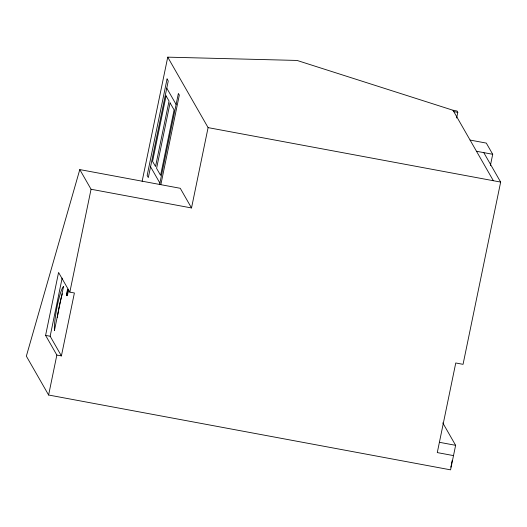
<?xml version="1.0" encoding="UTF-8"?>
<svg xmlns="http://www.w3.org/2000/svg" width="527" height="527" viewBox="0 0 527 527"><rect width="100%" height="100%" fill="white"/><g stroke="black" fill="none" stroke-linecap="round" stroke-linejoin="round"><path stroke-width="0.79" d="M45.592 335.389L58.569 272.466L69.834 292.136L74.393 292.986L61.409 355.903L56.85 355.053L45.592 335.389L50.151 336.239L61.409 355.903M50.151 336.239L62.14 278.098M442.772 422.878L455.624 445.322L450.565 469.847L48.609 395.019L56.85 355.053M69.834 292.136L91.052 189.252L79.794 169.589L180.26 188.291L191.518 207.954L91.052 189.252M142.138 181.262L167.738 57.153L297.05 60.44L453.003 110.255L457.014 111.006L457.792 112.363L456.626 118.008M159.569 184.667L178.383 93.457L179.318 95.091L160.887 184.463M191.518 207.954L208.093 127.62L167.738 57.153M490.387 165.577L492.712 154.286L486.302 143.094L470.077 140.07M483.779 152.626L500.65 182.078L463.055 364.335L455.763 362.978L437.278 452.588L453.503 455.605M450.802 467.185L451.112 465.69M451.422 464.195L452.192 460.46M79.794 169.589L26.35 356.153L48.609 395.019M453.78 111.619L457.792 112.363M476.487 151.269L492.712 154.286M208.093 127.62L500.65 182.078M439.399 442.298L455.624 445.322M453.003 110.255L493.358 180.721M166.769 88.154L176.117 104.471M150.557 166.769L159.898 183.08M57.324 317.537A23.623 3.03 -79.5 0 1 61.303 297.531M61.494 296.839A23.623 3.03 -79.5 0 1 62.397 293.756M68.293 289.58A3.274 0.422 -79.5 0 1 67.713 293.855A3.274 0.422 -79.5 0 1 66.863 295.416M66.889 294.343A3.274 0.422 -79.5 0 1 67.1 292.781M67.436 291.141A3.274 0.422 -79.5 0 1 67.627 290.43M67.983 289.475A3.274 0.422 -79.5 0 1 68.233 289.33M63.51 286.563L54.439 330.561A23.623 3.03 -79.5 0 1 57.305 305.653A23.623 3.03 -79.5 0 1 63.51 286.563M167.066 78.945L147.145 175.491L148.331 177.553L168.245 81.013L167.066 78.945M166.077 95.888L152.573 161.348L155.537 166.525L169.042 101.059L166.077 95.888M170.089 102.89L156.585 168.35L160.59 175.353L174.094 109.893L170.089 102.89M67.252 294.514A3.274 0.422 -79.5 0 0 67.957 289.277A3.274 0.422 -79.5 0 0 66.698 293.552A3.274 0.422 -79.5 0 0 67.252 294.514"/></g></svg>
